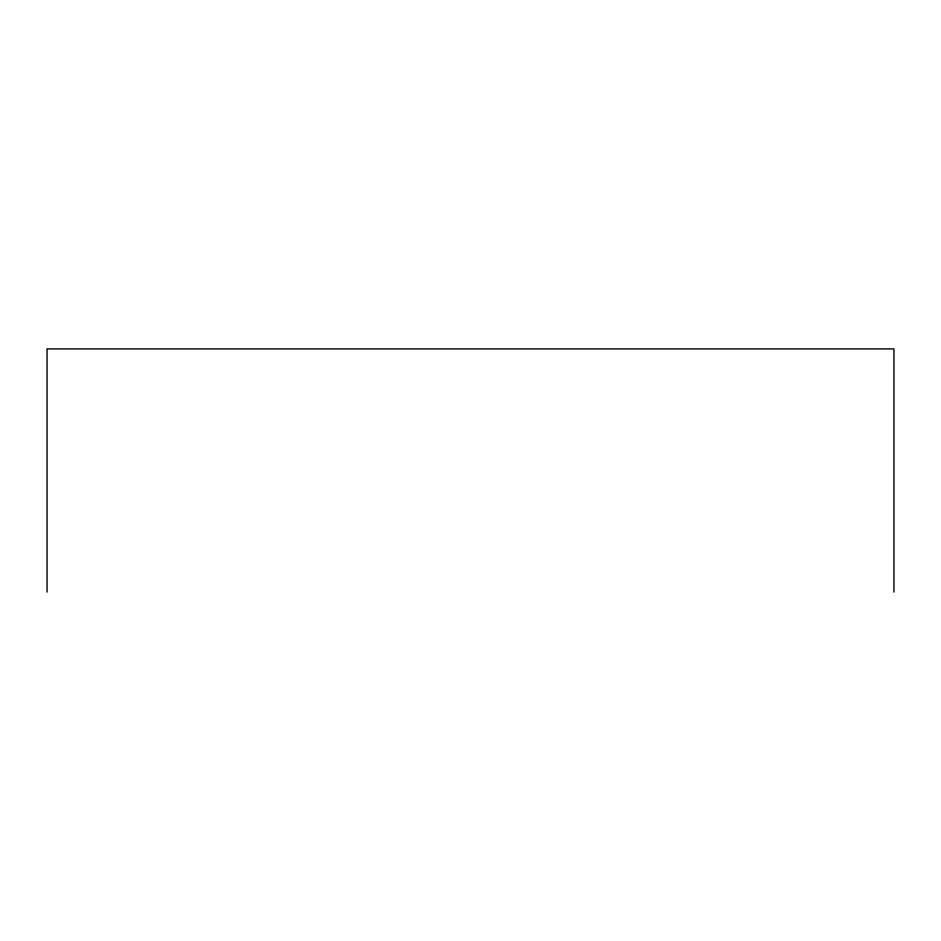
<?xml version="1.0" encoding="UTF-8"?>
<svg xmlns="http://www.w3.org/2000/svg" width="941" height="941" viewBox="0 0 941 941"><rect width="100%" height="100%" fill="white"/><g stroke="black" fill="none" stroke-linecap="round" stroke-linejoin="round"><path stroke-width="1.41" d="M893.95 592.101L893.95 348.899L47.05 348.899L47.05 592.101"/></g></svg>
